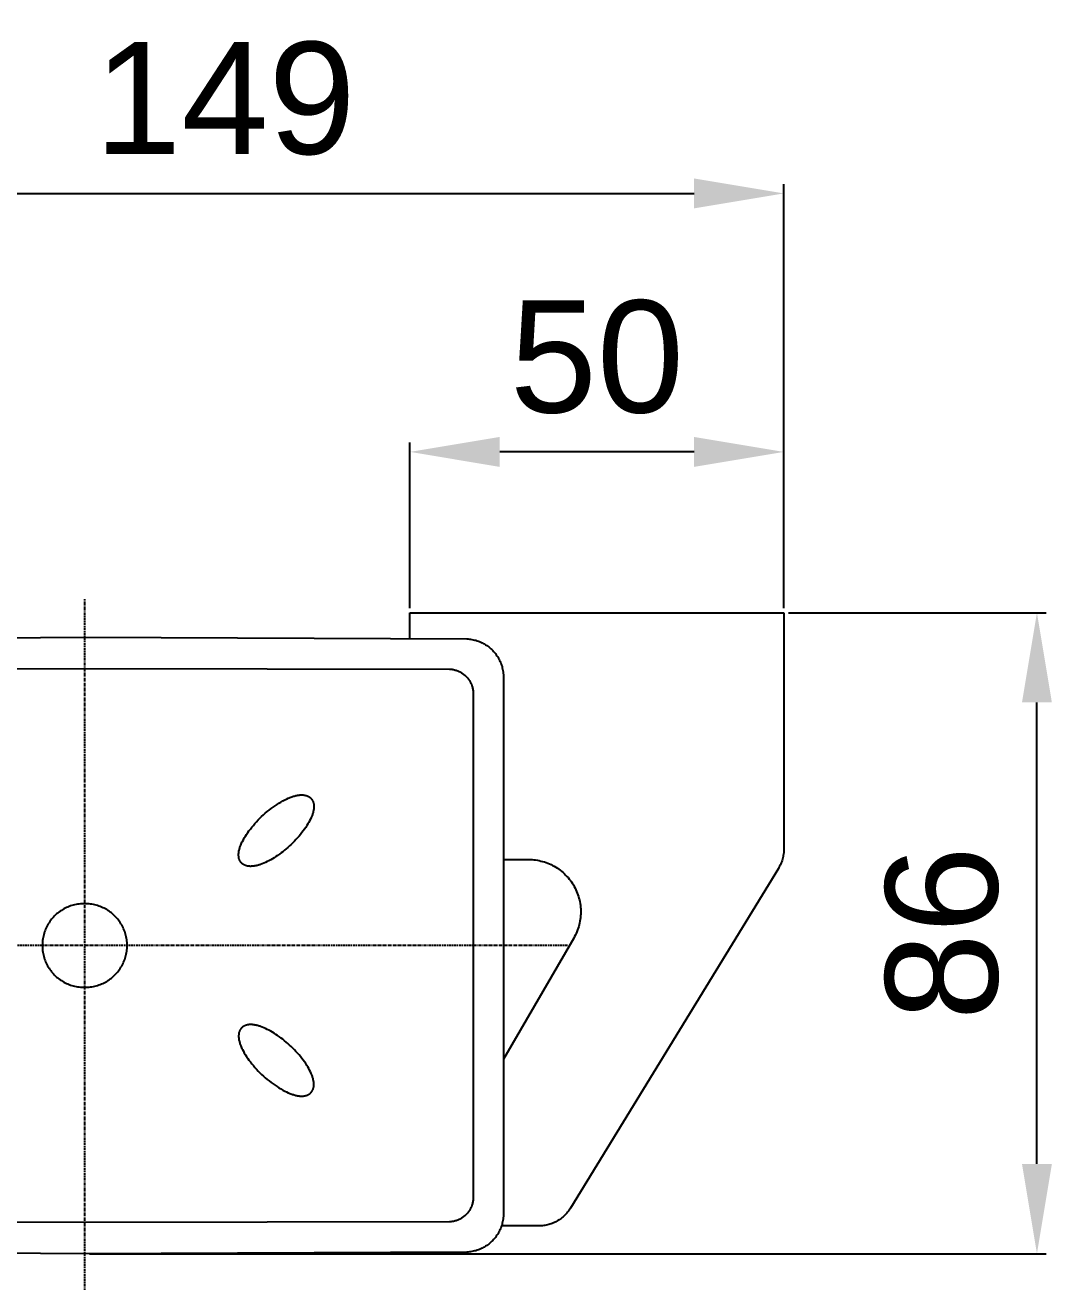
# Model space of a CAD drawing. Header units: millimetres. Extents: x 2164 to 3264, y 1200 to 2685.
# Drawn here: x 2918.4 to 3055.8, y 1603.3 to 1771.3 of the extents above; entities that cross this region are included whole.
import ezdxf

# ---------------------------------------------------------------- set-up
doc = ezdxf.new("R2010")
doc.units = ezdxf.units.MM
doc.linetypes.add('CENTER', pattern=[0.6, 0.375, -0.075, 0.075, -0.075])
for name, color, linetype in [('CEN2', 1, 'Continuous'), ('DIM2', 3, 'Continuous'), ('main', 7, 'Continuous')]:
    doc.layers.add(name, color=color, linetype=linetype)
doc.styles.get("Standard").update_dxf_attribs({"font": 'arial.ttf'})
doc.dimstyles.new('ISO-25', dxfattribs={"dimtxt": 2.5, "dimasz": 2.5, "dimexe": 1.25, "dimexo": 0.625, "dimtad": 1, "dimtxsty": 'Standard', "dimcen": 2.5, "dimadec": 0, "dimazin": 0, "dimtfac": 1, "dimtmove": 0, "dimatfit": 3, "dimfxl": 1, "dimarcsym": 0})

# ---------------------------------------------------------------- blocks, each defined once
blk = doc.blocks.new('*D49')
at = {"layer": 'Defpoints', "color": 0, "transparency": 16777216}
for p in [(2969.92, 1714.27), (2969.92, 1692.77), (3019.92, 1692.77)]:
    blk.add_point(p, dxfattribs=at)
at = {"layer": 'DIM2', "color": 0, "lineweight": -2, "transparency": 16777216}
for p, q in [((2969.92, 1693.4), (2969.92, 1715.52)), ((3007.92, 1714.27), (2981.92, 1714.27)), ((3019.92, 1693.4), (3019.92, 1715.52))]:
    blk.add_line(p, q, dxfattribs=at)
at = {"layer": 'DIM2', "color": 0, "transparency": 16777216}
for points in [[(2981.92, 1716.27), (2981.92, 1712.27), (2969.92, 1714.27)], [(3007.92, 1716.27), (3007.92, 1712.27), (3019.92, 1714.27)]]:
    blk.add_solid(points, dxfattribs=at)
at = {"layer": 'DIM2', "color": 0, "transparency": 16777216, "insert": (2994.92, 1726.93), "char_height": 15, "attachment_point": 5}
blk.add_mtext('50', dxfattribs=at)
blk = doc.blocks.new('*D50')
at = {"layer": 'Defpoints', "color": 0, "transparency": 16777216}
for p in [(3019.92, 1748.83), (3019.92, 1692.77), (2870.42, 1684.34)]:
    blk.add_point(p, dxfattribs=at)
at = {"layer": 'DIM2', "color": 0, "lineweight": -2, "transparency": 16777216}
for p, q in [((2870.42, 1684.96), (2870.42, 1750.08)), ((3019.92, 1693.4), (3019.92, 1750.08)), ((2882.42, 1748.83), (3007.92, 1748.83))]:
    blk.add_line(p, q, dxfattribs=at)
at = {"layer": 'DIM2', "color": 0, "transparency": 16777216}
for points in [[(2882.42, 1750.83), (2882.42, 1746.83), (2870.42, 1748.83)], [(3007.92, 1750.83), (3007.92, 1746.83), (3019.92, 1748.83)]]:
    blk.add_solid(points, dxfattribs=at)
at = {"layer": 'DIM2', "color": 0, "transparency": 16777216, "insert": (2945.17, 1761.49), "char_height": 15, "attachment_point": 5}
blk.add_mtext('149', dxfattribs=at)
blk = doc.blocks.new('*D51')
at = {"layer": 'Defpoints', "color": 0, "transparency": 16777216}
for p in [(3019.92, 1692.77), (3053.77, 1692.77), (2926.42, 1607.07)]:
    blk.add_point(p, dxfattribs=at)
at = {"layer": 'DIM2', "color": 0, "lineweight": -2, "transparency": 16777216}
for p, q in [((3020.55, 1692.77), (3055.02, 1692.77)), ((3053.77, 1619.07), (3053.77, 1680.77)), ((2927.05, 1607.07), (3055.02, 1607.07))]:
    blk.add_line(p, q, dxfattribs=at)
at = {"layer": 'DIM2', "color": 0, "transparency": 16777216}
for points in [[(3051.77, 1680.77), (3055.77, 1680.77), (3053.77, 1692.77)], [(3051.77, 1619.07), (3055.77, 1619.07), (3053.77, 1607.07)]]:
    blk.add_solid(points, dxfattribs=at)
at = {"layer": 'DIM2', "color": 0, "transparency": 16777216, "insert": (3041.11, 1649.92), "char_height": 15, "attachment_point": 5, "rotation": 90}
blk.add_mtext('86', dxfattribs=at)

msp = doc.modelspace()

# ---------------------------------------------------------------- linework, layer by layer
at = {"layer": 'CEN2', "linetype": 'CENTER'}
for p, q in [((2926.44, 1479.14), (2926.44, 1694.59)), ((2990.98, 1648.27), (2866.15, 1648.27))]:
    msp.add_line(p, q, dxfattribs=at)
at = {"layer": 'main'}
for p, q in [((2969.92, 1689.31), (2969.92, 1692.77)), ((2969.92, 1692.77), (3019.92, 1692.77)), ((3019.92, 1692.77), (3019.92, 1661.18)), ((2875.35, 1689.27), (2926.42, 1689.48)), ((2926.42, 1689.48), (2977.5, 1689.27)), ((2977.5, 1689.27), (2977.68, 1689.26)), ((2977.68, 1689.26), (2977.86, 1689.25)), ((2977.86, 1689.25), (2978.03, 1689.23)), ((2978.03, 1689.23), (2978.21, 1689.2)), ((2978.21, 1689.2), (2978.38, 1689.16)), ((2978.38, 1689.16), (2978.56, 1689.12)), ((2978.56, 1689.12), (2978.73, 1689.08)), ((2978.73, 1689.08), (2978.9, 1689.02)), ((2978.9, 1689.02), (2979.07, 1688.96)), ((2979.07, 1688.96), (2979.23, 1688.9)), ((2979.23, 1688.9), (2979.4, 1688.83)), ((2979.4, 1688.83), (2979.56, 1688.75)), ((2979.56, 1688.75), (2979.72, 1688.67)), ((2979.72, 1688.67), (2979.87, 1688.59)), ((2979.87, 1688.59), (2980.03, 1688.49)), ((2980.03, 1688.49), (2980.18, 1688.4)), ((2980.18, 1688.4), (2980.32, 1688.29)), ((2980.32, 1688.29), (2980.46, 1688.19)), ((2980.46, 1688.19), (2980.6, 1688.07)), ((2980.6, 1688.07), (2980.74, 1687.96)), ((2980.74, 1687.96), (2980.87, 1687.83)), ((2980.87, 1687.83), (2980.99, 1687.71)), ((2980.99, 1687.71), (2981.11, 1687.58)), ((2981.11, 1687.58), (2981.23, 1687.44)), ((2981.23, 1687.44), (2981.34, 1687.3)), ((2981.34, 1687.3), (2981.45, 1687.16)), ((2981.45, 1687.16), (2981.55, 1687.02)), ((2981.55, 1687.02), (2981.65, 1686.87)), ((2981.65, 1686.87), (2981.74, 1686.71)), ((2981.74, 1686.71), (2981.83, 1686.56)), ((2981.83, 1686.56), (2981.91, 1686.4)), ((2981.91, 1686.4), (2981.98, 1686.24)), ((2981.98, 1686.24), (2982.05, 1686.07)), ((2982.05, 1686.07), (2982.12, 1685.91)), ((2982.12, 1685.91), (2982.18, 1685.74)), ((2982.18, 1685.74), (2982.23, 1685.57)), ((2982.23, 1685.57), (2982.27, 1685.39)), ((2982.27, 1685.39), (2982.31, 1685.22)), ((2877.64, 1685.23), (2926.42, 1685.29)), ((2926.42, 1685.29), (2975.2, 1685.23)), ((2975.2, 1685.23), (2975.31, 1685.23)), ((2975.31, 1685.23), (2975.43, 1685.22)), ((2975.43, 1685.22), (2975.54, 1685.2)), ((2975.54, 1685.2), (2975.65, 1685.18)), ((2975.65, 1685.18), (2975.76, 1685.16)), ((2975.76, 1685.16), (2975.87, 1685.14)), ((2975.87, 1685.14), (2975.98, 1685.11)), ((2975.98, 1685.11), (2976.09, 1685.07)), ((2976.09, 1685.07), (2976.2, 1685.04)), ((2976.2, 1685.04), (2976.31, 1685)), ((2976.31, 1685), (2976.41, 1684.95)), ((2976.41, 1684.95), (2976.51, 1684.9)), ((2976.51, 1684.9), (2976.62, 1684.85)), ((2976.62, 1684.85), (2976.72, 1684.8)), ((2976.72, 1684.8), (2976.81, 1684.74)), ((2976.81, 1684.74), (2976.91, 1684.68)), ((2976.91, 1684.68), (2977, 1684.61)), ((2977, 1684.61), (2977.09, 1684.55)), ((2977.09, 1684.55), (2977.18, 1684.48)), ((2977.18, 1684.48), (2977.27, 1684.4)), ((2977.27, 1684.4), (2977.35, 1684.32)), ((2977.35, 1684.32), (2977.43, 1684.24)), ((2977.43, 1684.24), (2977.51, 1684.16)), ((2977.51, 1684.16), (2977.59, 1684.08)), ((2977.59, 1684.08), (2977.66, 1683.99)), ((2977.66, 1683.99), (2977.73, 1683.9)), ((2977.73, 1683.9), (2977.8, 1683.81)), ((2977.8, 1683.81), (2977.86, 1683.71)), ((2977.86, 1683.71), (2977.92, 1683.62)), ((2982.31, 1685.22), (2982.35, 1685.05)), ((2982.35, 1685.05), (2982.38, 1684.87)), ((2982.38, 1684.87), (2982.4, 1684.69)), ((2982.4, 1684.69), (2982.41, 1684.52)), ((2982.41, 1684.52), (2982.42, 1684.34)), ((2982.42, 1684.34), (2982.42, 1612.21)), ((2977.92, 1683.62), (2977.98, 1683.52)), ((2977.98, 1683.52), (2978.03, 1683.42)), ((2978.03, 1683.42), (2978.08, 1683.31)), ((2978.08, 1683.31), (2978.12, 1683.21)), ((2978.12, 1683.21), (2978.17, 1683.11)), ((2978.17, 1683.11), (2978.2, 1683)), ((2978.2, 1683), (2978.24, 1682.89)), ((2978.24, 1682.89), (2978.27, 1682.78)), ((2978.27, 1682.78), (2978.3, 1682.67)), ((2978.3, 1682.67), (2978.32, 1682.56)), ((2978.32, 1682.56), (2978.34, 1682.45)), ((2978.34, 1682.45), (2978.36, 1682.34)), ((2978.36, 1682.34), (2978.37, 1682.22)), ((2978.37, 1682.22), (2978.38, 1682.11)), ((2978.38, 1682.11), (2978.38, 1614.44)), ((2951.6, 1666.77), (2951.87, 1666.96)), ((2951.87, 1666.96), (2952.14, 1667.14)), ((2952.14, 1667.14), (2952.39, 1667.3)), ((2952.39, 1667.3), (2952.64, 1667.46)), ((2952.64, 1667.46), (2952.9, 1667.6)), ((2952.9, 1667.6), (2953.16, 1667.74)), ((2953.16, 1667.74), (2953.39, 1667.86)), ((2953.39, 1667.86), (2953.63, 1667.96)), ((2953.63, 1667.96), (2953.75, 1668.01)), ((2953.75, 1668.01), (2953.87, 1668.06)), ((2953.87, 1668.06), (2953.99, 1668.11)), ((2953.99, 1668.11), (2954.11, 1668.15)), ((2954.11, 1668.15), (2954.22, 1668.19)), ((2954.22, 1668.19), (2954.33, 1668.22)), ((2954.33, 1668.22), (2954.44, 1668.26)), ((2954.44, 1668.26), (2954.55, 1668.29)), ((2954.55, 1668.29), (2954.66, 1668.31)), ((2954.66, 1668.31), (2954.77, 1668.34)), ((2954.77, 1668.34), (2954.88, 1668.36)), ((2954.88, 1668.36), (2954.99, 1668.38)), ((2954.99, 1668.38), (2955.08, 1668.39)), ((2955.08, 1668.39), (2955.17, 1668.4)), ((2955.17, 1668.4), (2955.27, 1668.4)), ((2955.27, 1668.4), (2955.36, 1668.41)), ((2955.36, 1668.41), (2955.45, 1668.41)), ((2955.45, 1668.41), (2955.5, 1668.41)), ((2955.5, 1668.41), (2955.54, 1668.41)), ((2955.54, 1668.41), (2955.59, 1668.4)), ((2955.59, 1668.4), (2955.63, 1668.4)), ((2955.63, 1668.4), (2955.68, 1668.4)), ((2955.68, 1668.4), (2955.73, 1668.39)), ((2955.73, 1668.39), (2955.77, 1668.39)), ((2955.77, 1668.39), (2955.8, 1668.38)), ((2955.8, 1668.38), (2955.84, 1668.37)), ((2955.84, 1668.37), (2955.88, 1668.37)), ((2955.88, 1668.37), (2955.92, 1668.36)), ((2955.92, 1668.36), (2955.96, 1668.35)), ((2955.96, 1668.35), (2956, 1668.34)), ((2956, 1668.34), (2956.04, 1668.33)), ((2956.04, 1668.33), (2956.08, 1668.32)), ((2956.08, 1668.32), (2956.11, 1668.3)), ((2956.11, 1668.3), (2956.15, 1668.29)), ((2956.15, 1668.29), (2956.19, 1668.27)), ((2956.19, 1668.27), (2956.23, 1668.26)), ((2956.23, 1668.26), (2956.26, 1668.24)), ((2956.26, 1668.24), (2956.3, 1668.22)), ((2956.3, 1668.22), (2956.33, 1668.21)), ((2956.33, 1668.21), (2956.37, 1668.19)), ((2956.37, 1668.19), (2956.4, 1668.17)), ((2956.4, 1668.17), (2956.43, 1668.15)), ((2956.43, 1668.15), (2956.46, 1668.13)), ((2956.46, 1668.13), (2956.48, 1668.11)), ((2956.48, 1668.11), (2956.51, 1668.09)), ((2956.51, 1668.09), (2956.54, 1668.07)), ((2956.54, 1668.07), (2956.57, 1668.05)), ((2956.57, 1668.05), (2956.6, 1668.02)), ((2956.6, 1668.02), (2956.62, 1668)), ((2956.62, 1668), (2956.65, 1667.97)), ((2956.65, 1667.97), (2956.67, 1667.95)), ((2956.67, 1667.95), (2956.7, 1667.92)), ((2956.7, 1667.92), (2956.72, 1667.89)), ((2956.72, 1667.89), (2956.75, 1667.86)), ((2956.75, 1667.86), (2956.77, 1667.83)), ((2956.77, 1667.83), (2956.79, 1667.8)), ((2956.79, 1667.8), (2956.81, 1667.77)), ((2956.81, 1667.77), (2956.83, 1667.74)), ((2956.83, 1667.74), (2956.85, 1667.71)), ((2956.85, 1667.71), (2956.87, 1667.68)), ((2956.87, 1667.68), (2956.89, 1667.65)), ((2956.89, 1667.65), (2956.9, 1667.62)), ((2956.9, 1667.62), (2956.92, 1667.58)), ((2956.92, 1667.58), (2956.93, 1667.55)), ((2956.93, 1667.55), (2956.95, 1667.52)), ((2956.95, 1667.52), (2956.96, 1667.48)), ((2956.96, 1667.48), (2956.97, 1667.45)), ((2956.97, 1667.45), (2956.98, 1667.42)), ((2956.98, 1667.42), (2956.99, 1667.38)), ((2956.99, 1667.38), (2957, 1667.35)), ((2957, 1667.35), (2957.01, 1667.31)), ((2957.01, 1667.31), (2957.02, 1667.27)), ((2957.02, 1667.27), (2957.03, 1667.24)), ((2957.03, 1667.24), (2957.04, 1667.2)), ((2957.04, 1667.2), (2957.04, 1667.16)), ((2957.04, 1667.16), (2957.05, 1667.12)), ((2957.05, 1667.12), (2957.05, 1667.08)), ((2957.05, 1667.08), (2957.06, 1667.05)), ((2957.06, 1667.05), (2957.06, 1667.01)), ((2957.06, 1667.01), (2957.06, 1666.97)), ((2957.06, 1666.97), (2957.06, 1666.93)), ((2957.06, 1666.93), (2957.06, 1666.85)), ((2949.62, 1665.06), (2949.85, 1665.29)), ((2949.85, 1665.29), (2950.08, 1665.51)), ((2950.08, 1665.51), (2950.33, 1665.74)), ((2950.33, 1665.74), (2950.57, 1665.95)), ((2950.57, 1665.95), (2950.83, 1666.17)), ((2950.83, 1666.17), (2951.08, 1666.38)), ((2951.08, 1666.38), (2951.34, 1666.58)), ((2951.34, 1666.58), (2951.6, 1666.77)), ((2956.7, 1665.37), (2956.62, 1665.18)), ((2956.75, 1665.47), (2956.7, 1665.37)), ((2956.79, 1665.57), (2956.75, 1665.47)), ((2956.82, 1665.67), (2956.79, 1665.57)), ((2956.86, 1665.77), (2956.82, 1665.67)), ((2956.89, 1665.87), (2956.86, 1665.77)), ((2956.93, 1665.98), (2956.89, 1665.87)), ((2956.95, 1666.07), (2956.93, 1665.98)), ((2956.97, 1666.15), (2956.95, 1666.07)), ((2956.99, 1666.24), (2956.97, 1666.15)), ((2957.01, 1666.33), (2956.99, 1666.24)), ((2957.03, 1666.42), (2957.01, 1666.33)), ((2957.04, 1666.52), (2957.03, 1666.42)), ((2957.05, 1666.61), (2957.04, 1666.52)), ((2957.06, 1666.7), (2957.05, 1666.61)), ((2957.06, 1666.85), (2957.06, 1666.78)), ((2957.06, 1666.78), (2957.06, 1666.7)), ((2948.21, 1663.37), (2948.38, 1663.6)), ((2948.38, 1663.6), (2948.57, 1663.85)), ((2948.57, 1663.85), (2948.77, 1664.1)), ((2948.77, 1664.1), (2948.97, 1664.34)), ((2948.97, 1664.34), (2949.18, 1664.58)), ((2949.18, 1664.58), (2949.4, 1664.82)), ((2949.4, 1664.82), (2949.62, 1665.06)), ((2955.64, 1663.6), (2955.47, 1663.37)), ((2955.81, 1663.83), (2955.64, 1663.6)), ((2955.97, 1664.06), (2955.81, 1663.83)), ((2956.13, 1664.3), (2955.97, 1664.06)), ((2956.26, 1664.52), (2956.13, 1664.3)), ((2956.38, 1664.73), (2956.26, 1664.52)), ((2956.5, 1664.95), (2956.38, 1664.73)), ((2956.62, 1665.18), (2956.5, 1664.95)), ((2947.34, 1661.83), (2947.39, 1661.95)), ((2947.39, 1661.95), (2947.45, 1662.07)), ((2947.45, 1662.07), (2947.51, 1662.19)), ((2947.51, 1662.19), (2947.63, 1662.42)), ((2947.63, 1662.42), (2947.75, 1662.65)), ((2947.75, 1662.65), (2947.9, 1662.89)), ((2947.9, 1662.89), (2948.05, 1663.13)), ((2948.05, 1663.13), (2948.21, 1663.37)), ((2954.25, 1662.01), (2954.03, 1661.8)), ((2954.46, 1662.23), (2954.25, 1662.01)), ((2954.67, 1662.45), (2954.46, 1662.23)), ((2954.88, 1662.67), (2954.67, 1662.45)), ((2955.08, 1662.9), (2954.88, 1662.67)), ((2955.28, 1663.13), (2955.08, 1662.9)), ((2955.47, 1663.37), (2955.28, 1663.13)), ((2947, 1660.55), (2947.01, 1660.64)), ((2947, 1660.5), (2947, 1660.55)), ((2947, 1660.46), (2947, 1660.5)), ((2947, 1660.41), (2947, 1660.46)), ((2947, 1660.37), (2947, 1660.41)), ((2947, 1660.32), (2947, 1660.37)), ((2947, 1660.28), (2947, 1660.32)), ((2947.01, 1660.23), (2947, 1660.28)), ((2947.01, 1660.64), (2947.02, 1660.72)), ((2947.01, 1660.19), (2947.01, 1660.23)), ((2947.01, 1660.15), (2947.01, 1660.19)), ((2947.02, 1660.72), (2947.03, 1660.81)), ((2947.03, 1660.81), (2947.05, 1660.9)), ((2947.05, 1660.9), (2947.07, 1661.01)), ((2947.07, 1661.01), (2947.1, 1661.11)), ((2947.1, 1661.11), (2947.12, 1661.21)), ((2947.12, 1661.21), (2947.15, 1661.31)), ((2947.15, 1661.31), (2947.18, 1661.41)), ((2947.18, 1661.41), (2947.22, 1661.51)), ((2947.22, 1661.51), (2947.25, 1661.61)), ((2947.25, 1661.61), (2947.29, 1661.71)), ((2947.29, 1661.71), (2947.34, 1661.83)), ((2952.22, 1660.32), (2951.98, 1660.16)), ((2952.45, 1660.48), (2952.22, 1660.32)), ((2952.68, 1660.65), (2952.45, 1660.48)), ((2952.9, 1660.82), (2952.68, 1660.65)), ((2953.13, 1661.01), (2952.9, 1660.82)), ((2953.36, 1661.2), (2953.13, 1661.01)), ((2953.59, 1661.39), (2953.36, 1661.2)), ((2953.81, 1661.59), (2953.59, 1661.39)), ((2954.03, 1661.8), (2953.81, 1661.59)), ((3019.85, 1660.33), (3019.82, 1660.16)), ((3019.88, 1660.5), (3019.85, 1660.33)), ((3019.9, 1660.67), (3019.88, 1660.5)), ((3019.91, 1660.84), (3019.9, 1660.67)), ((3019.92, 1661.01), (3019.91, 1660.84)), ((3019.92, 1661.18), (3019.92, 1661.01)), ((2947.02, 1660.11), (2947.01, 1660.15)), ((2947.02, 1660.07), (2947.02, 1660.11)), ((2947.03, 1660.03), (2947.02, 1660.07)), ((2947.04, 1660), (2947.03, 1660.03)), ((2947.05, 1659.96), (2947.04, 1660)), ((2947.05, 1659.92), (2947.05, 1659.96)), ((2947.06, 1659.88), (2947.05, 1659.92)), ((2947.08, 1659.85), (2947.06, 1659.88)), ((2947.09, 1659.81), (2947.08, 1659.85)), ((2947.1, 1659.77), (2947.09, 1659.81)), ((2947.11, 1659.74), (2947.1, 1659.77)), ((2947.13, 1659.7), (2947.11, 1659.74)), ((2947.14, 1659.66), (2947.13, 1659.7)), ((2947.16, 1659.63), (2947.14, 1659.66)), ((2947.18, 1659.59), (2947.16, 1659.63)), ((2947.19, 1659.56), (2947.18, 1659.59)), ((2947.21, 1659.53), (2947.19, 1659.56)), ((2947.23, 1659.5), (2947.21, 1659.53)), ((2947.25, 1659.47), (2947.23, 1659.5)), ((2947.27, 1659.45), (2947.25, 1659.47)), ((2947.29, 1659.42), (2947.27, 1659.45)), ((2947.31, 1659.39), (2947.29, 1659.42)), ((2947.33, 1659.36), (2947.31, 1659.39)), ((2947.36, 1659.34), (2947.33, 1659.36)), ((2947.38, 1659.31), (2947.36, 1659.34)), ((2947.41, 1659.29), (2947.38, 1659.31)), ((2947.43, 1659.26), (2947.41, 1659.29)), ((2947.46, 1659.24), (2947.43, 1659.26)), ((2947.48, 1659.21), (2947.46, 1659.24)), ((2947.51, 1659.19), (2947.48, 1659.21)), ((2947.54, 1659.17), (2947.51, 1659.19)), ((2947.56, 1659.15), (2947.54, 1659.17)), ((2947.59, 1659.13), (2947.56, 1659.15)), ((2947.62, 1659.11), (2947.59, 1659.13)), ((2947.65, 1659.09), (2947.62, 1659.11)), ((2947.68, 1659.08), (2947.65, 1659.09)), ((2947.71, 1659.06), (2947.68, 1659.08)), ((2947.74, 1659.04), (2947.71, 1659.06)), ((2947.77, 1659.03), (2947.74, 1659.04)), ((2947.8, 1659.01), (2947.77, 1659.03)), ((2947.83, 1659), (2947.8, 1659.01)), ((2947.86, 1658.99), (2947.83, 1659)), ((2947.89, 1658.97), (2947.86, 1658.99)), ((2947.93, 1658.96), (2947.89, 1658.97)), ((2947.96, 1658.95), (2947.93, 1658.96)), ((2947.99, 1658.94), (2947.96, 1658.95)), ((2948.02, 1658.93), (2947.99, 1658.94)), ((2948.06, 1658.92), (2948.02, 1658.93)), ((2948.1, 1658.91), (2948.06, 1658.92)), ((2948.13, 1658.9), (2948.1, 1658.91)), ((2948.17, 1658.89), (2948.13, 1658.9)), ((2948.21, 1658.89), (2948.17, 1658.89)), ((2948.24, 1658.88), (2948.21, 1658.89)), ((2948.28, 1658.88), (2948.24, 1658.88)), ((2948.32, 1658.87), (2948.28, 1658.88)), ((2948.39, 1658.86), (2948.32, 1658.87)), ((2948.47, 1658.86), (2948.39, 1658.86)), ((2948.54, 1658.85), (2948.47, 1658.86)), ((2948.62, 1658.85), (2948.54, 1658.85)), ((2948.71, 1658.86), (2948.62, 1658.85)), ((2948.8, 1658.86), (2948.71, 1658.86)), ((2948.89, 1658.87), (2948.8, 1658.86)), ((2948.99, 1658.88), (2948.89, 1658.87)), ((2949.08, 1658.89), (2948.99, 1658.88)), ((2949.17, 1658.91), (2949.08, 1658.89)), ((2949.26, 1658.92), (2949.17, 1658.91)), ((2949.35, 1658.94), (2949.26, 1658.92)), ((2949.45, 1658.96), (2949.35, 1658.94)), ((2949.54, 1658.99), (2949.45, 1658.96)), ((2949.64, 1659.02), (2949.54, 1658.99)), ((2949.74, 1659.04), (2949.64, 1659.02)), ((2949.84, 1659.08), (2949.74, 1659.04)), ((2949.94, 1659.11), (2949.84, 1659.08)), ((2950.15, 1659.19), (2949.94, 1659.11)), ((2950.38, 1659.28), (2950.15, 1659.19)), ((2950.61, 1659.38), (2950.38, 1659.28)), ((2950.83, 1659.49), (2950.61, 1659.38)), ((2951.06, 1659.61), (2950.83, 1659.49)), ((2951.29, 1659.74), (2951.06, 1659.61)), ((2951.53, 1659.87), (2951.29, 1659.74)), ((2951.76, 1660.01), (2951.53, 1659.87)), ((2951.98, 1660.16), (2951.76, 1660.01)), ((2982.42, 1659.77), (2985.76, 1659.77)), ((2985.76, 1659.77), (2986, 1659.77)), ((2986, 1659.77), (2986.24, 1659.76)), ((2986.24, 1659.76), (2986.48, 1659.74)), ((2986.48, 1659.74), (2986.72, 1659.71)), ((2986.72, 1659.71), (2986.96, 1659.67)), ((2986.96, 1659.67), (2987.2, 1659.63)), ((2987.2, 1659.63), (2987.43, 1659.57)), ((2987.43, 1659.57), (2987.66, 1659.51)), ((2987.66, 1659.51), (2987.89, 1659.44)), ((2987.89, 1659.44), (2988.12, 1659.37)), ((2988.12, 1659.37), (2988.35, 1659.28)), ((2988.35, 1659.28), (2988.57, 1659.19)), ((2988.57, 1659.19), (2988.79, 1659.09)), ((2988.79, 1659.09), (2989, 1658.98)), ((2989, 1658.98), (2989.22, 1658.86)), ((2989.22, 1658.86), (2989.42, 1658.74)), ((2989.42, 1658.74), (2989.63, 1658.61)), ((2989.63, 1658.61), (2989.82, 1658.48)), ((3019.19, 1658.57), (2991.39, 1613.16)), ((3019.27, 1658.72), (3019.19, 1658.57)), ((3019.36, 1658.87), (3019.27, 1658.72)), ((3019.43, 1659.03), (3019.36, 1658.87)), ((3019.5, 1659.18), (3019.43, 1659.03)), ((3019.57, 1659.34), (3019.5, 1659.18)), ((3019.63, 1659.5), (3019.57, 1659.34)), ((3019.69, 1659.66), (3019.63, 1659.5)), ((3019.74, 1659.83), (3019.69, 1659.66)), ((3019.78, 1659.99), (3019.74, 1659.83)), ((3019.82, 1660.16), (3019.78, 1659.99)), ((2989.82, 1658.48), (2990.02, 1658.33)), ((2990.02, 1658.33), (2990.21, 1658.18)), ((2990.21, 1658.18), (2990.39, 1658.03)), ((2990.39, 1658.03), (2990.57, 1657.87)), ((2990.57, 1657.87), (2990.74, 1657.7)), ((2990.74, 1657.7), (2990.91, 1657.52)), ((2990.91, 1657.52), (2991.07, 1657.35)), ((2991.07, 1657.35), (2991.22, 1657.16)), ((2991.22, 1657.16), (2991.37, 1656.97)), ((2991.37, 1656.97), (2991.51, 1656.78)), ((2991.51, 1656.78), (2991.64, 1656.58)), ((2991.64, 1656.58), (2991.77, 1656.37)), ((2991.77, 1656.37), (2991.89, 1656.16)), ((2991.89, 1656.16), (2992, 1655.95)), ((2992, 1655.95), (2992.11, 1655.73)), ((2992.11, 1655.73), (2992.21, 1655.51)), ((2992.21, 1655.51), (2992.3, 1655.29)), ((2992.3, 1655.29), (2992.38, 1655.07)), ((2924.32, 1653.49), (2924.14, 1653.42)), ((2924.51, 1653.56), (2924.32, 1653.49)), ((2924.69, 1653.62), (2924.51, 1653.56)), ((2924.88, 1653.67), (2924.69, 1653.62)), ((2925.07, 1653.72), (2924.88, 1653.67)), ((2925.26, 1653.76), (2925.07, 1653.72)), ((2925.45, 1653.79), (2925.26, 1653.76)), ((2925.64, 1653.82), (2925.45, 1653.79)), ((2925.84, 1653.84), (2925.64, 1653.82)), ((2926.03, 1653.85), (2925.84, 1653.84)), ((2926.23, 1653.86), (2926.03, 1653.85)), ((2926.42, 1653.86), (2926.23, 1653.86)), ((2926.61, 1653.86), (2926.42, 1653.86)), ((2926.81, 1653.85), (2926.61, 1653.86)), ((2927, 1653.84), (2926.81, 1653.85)), ((2927.19, 1653.81), (2927, 1653.84)), ((2927.38, 1653.79), (2927.19, 1653.81)), ((2927.57, 1653.75), (2927.38, 1653.79)), ((2927.76, 1653.71), (2927.57, 1653.75)), ((2927.94, 1653.66), (2927.76, 1653.71)), ((2928.13, 1653.61), (2927.94, 1653.66)), ((2928.31, 1653.55), (2928.13, 1653.61)), ((2928.49, 1653.49), (2928.31, 1653.55)), ((2928.67, 1653.41), (2928.49, 1653.49)), ((2992.38, 1655.07), (2992.45, 1654.84)), ((2992.45, 1654.84), (2992.52, 1654.61)), ((2992.52, 1654.61), (2992.58, 1654.37)), ((2992.58, 1654.37), (2992.63, 1654.14)), ((2992.63, 1654.14), (2992.67, 1653.9)), ((2992.67, 1653.9), (2992.71, 1653.66)), ((2992.71, 1653.66), (2992.73, 1653.42)), ((2921.99, 1651.79), (2921.87, 1651.64)), ((2922.11, 1651.94), (2921.99, 1651.79)), ((2922.24, 1652.08), (2922.11, 1651.94)), ((2922.38, 1652.22), (2922.24, 1652.08)), ((2922.52, 1652.36), (2922.38, 1652.22)), ((2922.66, 1652.49), (2922.52, 1652.36)), ((2922.81, 1652.61), (2922.66, 1652.49)), ((2922.97, 1652.73), (2922.81, 1652.61)), ((2923.12, 1652.85), (2922.97, 1652.73)), ((2923.29, 1652.96), (2923.12, 1652.85)), ((2923.45, 1653.06), (2923.29, 1652.96)), ((2923.62, 1653.16), (2923.45, 1653.06)), ((2923.79, 1653.25), (2923.62, 1653.16)), ((2923.97, 1653.34), (2923.79, 1653.25)), ((2924.14, 1653.42), (2923.97, 1653.34)), ((2928.85, 1653.33), (2928.67, 1653.41)), ((2929.02, 1653.25), (2928.85, 1653.33)), ((2929.19, 1653.16), (2929.02, 1653.25)), ((2929.36, 1653.07), (2929.19, 1653.16)), ((2929.52, 1652.96), (2929.36, 1653.07)), ((2929.68, 1652.86), (2929.52, 1652.96)), ((2929.84, 1652.74), (2929.68, 1652.86)), ((2929.99, 1652.63), (2929.84, 1652.74)), ((2930.14, 1652.5), (2929.99, 1652.63)), ((2930.28, 1652.38), (2930.14, 1652.5)), ((2930.42, 1652.24), (2930.28, 1652.38)), ((2930.55, 1652.11), (2930.42, 1652.24)), ((2930.68, 1651.97), (2930.55, 1652.11)), ((2930.81, 1651.82), (2930.68, 1651.97)), ((2930.93, 1651.67), (2930.81, 1651.82)), ((2992.72, 1651.98), (2992.69, 1651.74)), ((2992.74, 1652.22), (2992.72, 1651.98)), ((2992.73, 1653.42), (2992.75, 1653.18)), ((2992.76, 1652.46), (2992.74, 1652.22)), ((2992.75, 1653.18), (2992.76, 1652.94)), ((2992.76, 1652.94), (2992.76, 1652.7)), ((2992.76, 1652.7), (2992.76, 1652.46)), ((2921.05, 1650.09), (2920.99, 1649.91)), ((2921.11, 1650.28), (2921.05, 1650.09)), ((2921.19, 1650.46), (2921.11, 1650.28)), ((2921.27, 1650.63), (2921.19, 1650.46)), ((2921.35, 1650.81), (2921.27, 1650.63)), ((2921.44, 1650.98), (2921.35, 1650.81)), ((2921.54, 1651.15), (2921.44, 1650.98)), ((2921.64, 1651.32), (2921.54, 1651.15)), ((2921.75, 1651.48), (2921.64, 1651.32)), ((2921.87, 1651.64), (2921.75, 1651.48)), ((2931.04, 1651.51), (2930.93, 1651.67)), ((2931.15, 1651.36), (2931.04, 1651.51)), ((2931.26, 1651.19), (2931.15, 1651.36)), ((2931.36, 1651.03), (2931.26, 1651.19)), ((2931.45, 1650.86), (2931.36, 1651.03)), ((2931.54, 1650.69), (2931.45, 1650.86)), ((2931.62, 1650.52), (2931.54, 1650.69)), ((2931.69, 1650.34), (2931.62, 1650.52)), ((2931.76, 1650.16), (2931.69, 1650.34)), ((2931.82, 1649.98), (2931.76, 1650.16)), ((2992.24, 1650.12), (2992.15, 1649.9)), ((2992.33, 1650.35), (2992.24, 1650.12)), ((2992.41, 1650.57), (2992.33, 1650.35)), ((2992.48, 1650.8), (2992.41, 1650.57)), ((2992.54, 1651.04), (2992.48, 1650.8)), ((2992.6, 1651.27), (2992.54, 1651.04)), ((2992.65, 1651.51), (2992.6, 1651.27)), ((2992.69, 1651.74), (2992.65, 1651.51)), ((2920.77, 1648.76), (2920.75, 1648.57)), ((2920.75, 1648.57), (2920.75, 1648.37)), ((2920.79, 1648.96), (2920.77, 1648.76)), ((2920.81, 1649.15), (2920.79, 1648.96)), ((2920.85, 1649.34), (2920.81, 1649.15)), ((2920.89, 1649.53), (2920.85, 1649.34)), ((2920.93, 1649.72), (2920.89, 1649.53)), ((2920.99, 1649.91), (2920.93, 1649.72)), ((2931.88, 1649.79), (2931.82, 1649.98)), ((2931.93, 1649.61), (2931.88, 1649.79)), ((2931.97, 1649.42), (2931.93, 1649.61)), ((2932.01, 1649.23), (2931.97, 1649.42)), ((2932.04, 1649.04), (2932.01, 1649.23)), ((2932.07, 1648.85), (2932.04, 1649.04)), ((2932.08, 1648.66), (2932.07, 1648.85)), ((2932.1, 1648.47), (2932.08, 1648.66)), ((2932.1, 1648.27), (2932.1, 1648.47)), ((2991.82, 1649.26), (2982.42, 1633.08)), ((2991.93, 1649.47), (2991.82, 1649.26)), ((2992.04, 1649.68), (2991.93, 1649.47)), ((2992.15, 1649.9), (2992.04, 1649.68)), ((2920.75, 1648.37), (2920.75, 1648.18)), ((2920.75, 1648.18), (2920.75, 1647.98)), ((2920.75, 1647.98), (2920.77, 1647.79)), ((2920.77, 1647.79), (2920.79, 1647.59)), ((2920.79, 1647.59), (2920.81, 1647.4)), ((2920.81, 1647.4), (2920.85, 1647.21)), ((2920.85, 1647.21), (2920.89, 1647.02)), ((2920.89, 1647.02), (2920.93, 1646.83)), ((2920.93, 1646.83), (2920.99, 1646.64)), ((2931.82, 1646.57), (2931.88, 1646.76)), ((2931.88, 1646.76), (2931.93, 1646.94)), ((2931.93, 1646.94), (2931.97, 1647.13)), ((2931.97, 1647.13), (2932.01, 1647.32)), ((2932.01, 1647.32), (2932.04, 1647.51)), ((2932.04, 1647.51), (2932.07, 1647.7)), ((2932.07, 1647.7), (2932.08, 1647.89)), ((2932.08, 1647.89), (2932.1, 1648.08)), ((2932.1, 1648.08), (2932.1, 1648.27)), ((2920.99, 1646.64), (2921.05, 1646.46)), ((2921.05, 1646.46), (2921.11, 1646.27)), ((2921.11, 1646.27), (2921.19, 1646.09)), ((2921.19, 1646.09), (2921.27, 1645.92)), ((2921.27, 1645.92), (2921.35, 1645.74)), ((2921.35, 1645.74), (2921.44, 1645.57)), ((2921.44, 1645.57), (2921.54, 1645.4)), ((2921.54, 1645.4), (2921.64, 1645.23)), ((2921.64, 1645.23), (2921.75, 1645.07)), ((2921.75, 1645.07), (2921.87, 1644.91)), ((2931.04, 1645.04), (2931.15, 1645.19)), ((2931.15, 1645.19), (2931.26, 1645.36)), ((2931.26, 1645.36), (2931.36, 1645.52)), ((2931.36, 1645.52), (2931.45, 1645.69)), ((2931.45, 1645.69), (2931.54, 1645.86)), ((2931.54, 1645.86), (2931.62, 1646.03)), ((2931.62, 1646.03), (2931.69, 1646.21)), ((2931.69, 1646.21), (2931.76, 1646.39)), ((2931.76, 1646.39), (2931.82, 1646.57)), ((2921.87, 1644.91), (2921.99, 1644.76)), ((2921.99, 1644.76), (2922.11, 1644.61)), ((2922.11, 1644.61), (2922.24, 1644.47)), ((2922.24, 1644.47), (2922.38, 1644.33)), ((2922.38, 1644.33), (2922.52, 1644.19)), ((2922.52, 1644.19), (2922.66, 1644.06)), ((2922.66, 1644.06), (2922.81, 1643.94)), ((2922.81, 1643.94), (2922.97, 1643.82)), ((2922.97, 1643.82), (2923.12, 1643.7)), ((2923.12, 1643.7), (2923.29, 1643.59)), ((2923.29, 1643.59), (2923.45, 1643.49)), ((2923.45, 1643.49), (2923.62, 1643.39)), ((2923.62, 1643.39), (2923.79, 1643.3)), ((2929.02, 1643.3), (2929.19, 1643.39)), ((2929.19, 1643.39), (2929.36, 1643.48)), ((2929.36, 1643.48), (2929.52, 1643.59)), ((2929.52, 1643.59), (2929.68, 1643.69)), ((2929.68, 1643.69), (2929.84, 1643.81)), ((2929.84, 1643.81), (2929.99, 1643.92)), ((2929.99, 1643.92), (2930.14, 1644.05)), ((2930.14, 1644.05), (2930.28, 1644.17)), ((2930.28, 1644.17), (2930.42, 1644.31)), ((2930.42, 1644.31), (2930.55, 1644.44)), ((2930.55, 1644.44), (2930.68, 1644.58)), ((2930.68, 1644.58), (2930.81, 1644.73)), ((2930.81, 1644.73), (2930.93, 1644.88)), ((2930.93, 1644.88), (2931.04, 1645.04)), ((2923.79, 1643.3), (2923.97, 1643.21)), ((2923.97, 1643.21), (2924.14, 1643.13)), ((2924.14, 1643.13), (2924.32, 1643.06)), ((2924.32, 1643.06), (2924.51, 1642.99)), ((2924.51, 1642.99), (2924.69, 1642.93)), ((2924.69, 1642.93), (2924.88, 1642.88)), ((2924.88, 1642.88), (2925.07, 1642.83)), ((2925.07, 1642.83), (2925.26, 1642.79)), ((2925.26, 1642.79), (2925.45, 1642.76)), ((2925.45, 1642.76), (2925.64, 1642.73)), ((2925.64, 1642.73), (2925.84, 1642.71)), ((2925.84, 1642.71), (2926.03, 1642.7)), ((2926.03, 1642.7), (2926.23, 1642.69)), ((2926.23, 1642.69), (2926.42, 1642.69)), ((2926.42, 1642.69), (2926.61, 1642.69)), ((2926.61, 1642.69), (2926.81, 1642.7)), ((2926.81, 1642.7), (2927, 1642.71)), ((2927, 1642.71), (2927.19, 1642.74)), ((2927.19, 1642.74), (2927.38, 1642.76)), ((2927.38, 1642.76), (2927.57, 1642.8)), ((2927.57, 1642.8), (2927.76, 1642.84)), ((2927.76, 1642.84), (2927.94, 1642.89)), ((2927.94, 1642.89), (2928.13, 1642.94)), ((2928.13, 1642.94), (2928.31, 1643)), ((2928.31, 1643), (2928.49, 1643.06)), ((2928.49, 1643.06), (2928.67, 1643.14)), ((2928.67, 1643.14), (2928.85, 1643.21)), ((2928.85, 1643.21), (2929.02, 1643.3)), ((2947.06, 1636.67), (2947.05, 1636.63)), ((2947.08, 1636.7), (2947.06, 1636.67)), ((2947.09, 1636.74), (2947.08, 1636.7)), ((2947.1, 1636.78), (2947.09, 1636.74)), ((2947.11, 1636.81), (2947.1, 1636.78)), ((2947.13, 1636.85), (2947.11, 1636.81)), ((2947.14, 1636.89), (2947.13, 1636.85)), ((2947.16, 1636.92), (2947.14, 1636.89)), ((2947.18, 1636.95), (2947.16, 1636.92)), ((2947.19, 1636.99), (2947.18, 1636.95)), ((2947.21, 1637.02), (2947.19, 1636.99)), ((2947.23, 1637.05), (2947.21, 1637.02)), ((2947.25, 1637.08), (2947.23, 1637.05)), ((2947.27, 1637.1), (2947.25, 1637.08)), ((2947.29, 1637.13), (2947.27, 1637.1)), ((2947.31, 1637.16), (2947.29, 1637.13)), ((2947.33, 1637.19), (2947.31, 1637.16)), ((2947.36, 1637.21), (2947.33, 1637.19)), ((2947.38, 1637.24), (2947.36, 1637.21)), ((2947.41, 1637.26), (2947.38, 1637.24)), ((2947.43, 1637.29), (2947.41, 1637.26)), ((2947.46, 1637.31), (2947.43, 1637.29)), ((2947.48, 1637.34), (2947.46, 1637.31)), ((2947.51, 1637.36), (2947.48, 1637.34)), ((2947.54, 1637.38), (2947.51, 1637.36)), ((2947.56, 1637.4), (2947.54, 1637.38)), ((2947.59, 1637.42), (2947.56, 1637.4)), ((2947.62, 1637.44), (2947.59, 1637.42)), ((2947.65, 1637.46), (2947.62, 1637.44)), ((2947.68, 1637.47), (2947.65, 1637.46)), ((2947.71, 1637.49), (2947.68, 1637.47)), ((2947.74, 1637.51), (2947.71, 1637.49)), ((2947.77, 1637.52), (2947.74, 1637.51)), ((2947.8, 1637.54), (2947.77, 1637.52)), ((2947.83, 1637.55), (2947.8, 1637.54)), ((2947.86, 1637.56), (2947.83, 1637.55)), ((2947.89, 1637.58), (2947.86, 1637.56)), ((2947.93, 1637.59), (2947.89, 1637.58)), ((2947.96, 1637.6), (2947.93, 1637.59)), ((2947.99, 1637.61), (2947.96, 1637.6)), ((2948.02, 1637.62), (2947.99, 1637.61)), ((2948.06, 1637.63), (2948.02, 1637.62)), ((2948.1, 1637.64), (2948.06, 1637.63)), ((2948.13, 1637.65), (2948.1, 1637.64)), ((2948.17, 1637.65), (2948.13, 1637.65)), ((2948.21, 1637.66), (2948.17, 1637.65)), ((2948.24, 1637.67), (2948.21, 1637.66)), ((2948.28, 1637.67), (2948.24, 1637.67)), ((2948.32, 1637.68), (2948.28, 1637.67)), ((2948.39, 1637.69), (2948.32, 1637.68)), ((2948.47, 1637.69), (2948.39, 1637.69)), ((2948.54, 1637.69), (2948.47, 1637.69)), ((2948.62, 1637.7), (2948.54, 1637.69)), ((2948.71, 1637.69), (2948.62, 1637.7)), ((2948.8, 1637.69), (2948.71, 1637.69)), ((2948.89, 1637.68), (2948.8, 1637.69)), ((2948.99, 1637.67), (2948.89, 1637.68)), ((2949.08, 1637.66), (2948.99, 1637.67)), ((2949.17, 1637.64), (2949.08, 1637.66)), ((2949.26, 1637.63), (2949.17, 1637.64)), ((2949.35, 1637.61), (2949.26, 1637.63)), ((2949.45, 1637.59), (2949.35, 1637.61)), ((2949.54, 1637.56), (2949.45, 1637.59)), ((2949.64, 1637.53), (2949.54, 1637.56)), ((2949.74, 1637.5), (2949.64, 1637.53)), ((2949.84, 1637.47), (2949.74, 1637.5)), ((2949.94, 1637.44), (2949.84, 1637.47)), ((2950.15, 1637.36), (2949.94, 1637.44)), ((2950.38, 1637.27), (2950.15, 1637.36)), ((2950.61, 1637.17), (2950.38, 1637.27)), ((2950.83, 1637.06), (2950.61, 1637.17)), ((2951.06, 1636.94), (2950.83, 1637.06)), ((2951.29, 1636.81), (2951.06, 1636.94)), ((2951.53, 1636.68), (2951.29, 1636.81)), ((2951.76, 1636.54), (2951.53, 1636.68)), ((2947.01, 1636.32), (2947, 1636.27)), ((2947, 1636.27), (2947, 1636.23)), ((2947, 1636.23), (2947, 1636.18)), ((2947, 1636.18), (2947, 1636.14)), ((2947, 1636.14), (2947, 1636.09)), ((2947, 1636.09), (2947, 1636.05)), ((2947, 1636.05), (2947, 1636)), ((2947, 1636), (2947.01, 1635.91)), ((2947.02, 1636.44), (2947.01, 1636.4)), ((2947.01, 1636.4), (2947.01, 1636.36)), ((2947.01, 1636.36), (2947.01, 1636.32)), ((2947.01, 1635.91), (2947.02, 1635.83)), ((2947.03, 1636.52), (2947.02, 1636.48)), ((2947.02, 1636.48), (2947.02, 1636.44)), ((2947.02, 1635.83), (2947.03, 1635.74)), ((2947.04, 1636.55), (2947.03, 1636.52)), ((2947.03, 1635.74), (2947.05, 1635.65)), ((2947.05, 1636.59), (2947.04, 1636.55)), ((2947.05, 1636.63), (2947.05, 1636.59)), ((2947.05, 1635.65), (2947.07, 1635.54)), ((2947.07, 1635.54), (2947.1, 1635.44)), ((2947.1, 1635.44), (2947.12, 1635.34)), ((2947.12, 1635.34), (2947.15, 1635.24)), ((2947.15, 1635.24), (2947.18, 1635.14)), ((2947.18, 1635.14), (2947.22, 1635.04)), ((2947.22, 1635.04), (2947.25, 1634.94)), ((2951.98, 1636.39), (2951.76, 1636.54)), ((2952.22, 1636.23), (2951.98, 1636.39)), ((2952.45, 1636.07), (2952.22, 1636.23)), ((2952.68, 1635.9), (2952.45, 1636.07)), ((2952.9, 1635.73), (2952.68, 1635.9)), ((2953.13, 1635.54), (2952.9, 1635.73)), ((2953.36, 1635.35), (2953.13, 1635.54)), ((2953.59, 1635.16), (2953.36, 1635.35)), ((2953.81, 1634.96), (2953.59, 1635.16)), ((2954.03, 1634.75), (2953.81, 1634.96)), ((2947.25, 1634.94), (2947.29, 1634.84)), ((2947.29, 1634.84), (2947.34, 1634.72)), ((2947.34, 1634.72), (2947.39, 1634.6)), ((2947.39, 1634.6), (2947.45, 1634.48)), ((2947.45, 1634.48), (2947.51, 1634.36)), ((2947.51, 1634.36), (2947.63, 1634.13)), ((2947.63, 1634.13), (2947.75, 1633.9)), ((2947.75, 1633.9), (2947.9, 1633.66)), ((2947.9, 1633.66), (2948.05, 1633.42)), ((2948.05, 1633.42), (2948.21, 1633.18)), ((2954.25, 1634.54), (2954.03, 1634.75)), ((2954.46, 1634.32), (2954.25, 1634.54)), ((2954.67, 1634.1), (2954.46, 1634.32)), ((2954.88, 1633.88), (2954.67, 1634.1)), ((2955.08, 1633.65), (2954.88, 1633.88)), ((2955.28, 1633.42), (2955.08, 1633.65)), ((2955.47, 1633.18), (2955.28, 1633.42)), ((2948.21, 1633.18), (2948.38, 1632.95)), ((2948.38, 1632.95), (2948.57, 1632.7)), ((2948.57, 1632.7), (2948.77, 1632.45)), ((2948.77, 1632.45), (2948.97, 1632.21)), ((2948.97, 1632.21), (2949.18, 1631.97)), ((2949.18, 1631.97), (2949.4, 1631.73)), ((2949.4, 1631.73), (2949.62, 1631.49)), ((2955.64, 1632.95), (2955.47, 1633.18)), ((2955.81, 1632.72), (2955.64, 1632.95)), ((2955.97, 1632.49), (2955.81, 1632.72)), ((2956.13, 1632.25), (2955.97, 1632.49)), ((2956.26, 1632.03), (2956.13, 1632.25)), ((2956.38, 1631.82), (2956.26, 1632.03)), ((2956.5, 1631.59), (2956.38, 1631.82)), ((2949.62, 1631.49), (2949.85, 1631.26)), ((2949.85, 1631.26), (2950.08, 1631.04)), ((2950.08, 1631.04), (2950.33, 1630.81)), ((2950.33, 1630.81), (2950.57, 1630.59)), ((2950.57, 1630.59), (2950.83, 1630.38)), ((2950.83, 1630.38), (2951.08, 1630.17)), ((2951.08, 1630.17), (2951.34, 1629.97)), ((2951.34, 1629.97), (2951.6, 1629.78)), ((2956.62, 1631.37), (2956.5, 1631.59)), ((2956.7, 1631.18), (2956.62, 1631.37)), ((2956.75, 1631.08), (2956.7, 1631.18)), ((2956.79, 1630.98), (2956.75, 1631.08)), ((2956.82, 1630.88), (2956.79, 1630.98)), ((2956.86, 1630.78), (2956.82, 1630.88)), ((2956.89, 1630.67), (2956.86, 1630.78)), ((2956.93, 1630.57), (2956.89, 1630.67)), ((2956.95, 1630.48), (2956.93, 1630.57)), ((2956.97, 1630.4), (2956.95, 1630.48)), ((2956.99, 1630.31), (2956.97, 1630.4)), ((2957.01, 1630.22), (2956.99, 1630.31)), ((2957.03, 1630.13), (2957.01, 1630.22)), ((2957.04, 1630.03), (2957.03, 1630.13)), ((2957.05, 1629.94), (2957.04, 1630.03)), ((2957.06, 1629.85), (2957.05, 1629.94)), ((2951.6, 1629.78), (2951.87, 1629.59)), ((2951.87, 1629.59), (2952.14, 1629.41)), ((2952.14, 1629.41), (2952.39, 1629.25)), ((2952.39, 1629.25), (2952.64, 1629.09)), ((2952.64, 1629.09), (2952.9, 1628.95)), ((2952.9, 1628.95), (2953.16, 1628.81)), ((2953.16, 1628.81), (2953.39, 1628.69)), ((2953.39, 1628.69), (2953.63, 1628.59)), ((2953.63, 1628.59), (2953.75, 1628.54)), ((2953.75, 1628.54), (2953.87, 1628.49)), ((2953.87, 1628.49), (2953.99, 1628.44)), ((2953.99, 1628.44), (2954.11, 1628.4)), ((2954.11, 1628.4), (2954.22, 1628.36)), ((2954.22, 1628.36), (2954.33, 1628.33)), ((2954.33, 1628.33), (2954.44, 1628.29)), ((2954.44, 1628.29), (2954.55, 1628.26)), ((2954.55, 1628.26), (2954.66, 1628.24)), ((2954.66, 1628.24), (2954.77, 1628.21)), ((2956.08, 1628.23), (2956.11, 1628.25)), ((2956.11, 1628.25), (2956.15, 1628.26)), ((2956.15, 1628.26), (2956.19, 1628.28)), ((2956.19, 1628.28), (2956.23, 1628.29)), ((2956.23, 1628.29), (2956.26, 1628.31)), ((2956.26, 1628.31), (2956.3, 1628.33)), ((2956.3, 1628.33), (2956.33, 1628.34)), ((2956.33, 1628.34), (2956.37, 1628.36)), ((2956.37, 1628.36), (2956.4, 1628.38)), ((2956.4, 1628.38), (2956.43, 1628.4)), ((2956.43, 1628.4), (2956.46, 1628.42)), ((2956.46, 1628.42), (2956.48, 1628.44)), ((2956.48, 1628.44), (2956.51, 1628.46)), ((2956.51, 1628.46), (2956.54, 1628.48)), ((2956.54, 1628.48), (2956.57, 1628.5)), ((2956.57, 1628.5), (2956.6, 1628.53)), ((2956.6, 1628.53), (2956.62, 1628.55)), ((2956.62, 1628.55), (2956.65, 1628.58)), ((2956.65, 1628.58), (2956.67, 1628.6)), ((2956.67, 1628.6), (2956.7, 1628.63)), ((2956.7, 1628.63), (2956.72, 1628.66)), ((2956.72, 1628.66), (2956.75, 1628.69)), ((2956.75, 1628.69), (2956.77, 1628.72)), ((2956.77, 1628.72), (2956.79, 1628.75)), ((2956.79, 1628.75), (2956.81, 1628.78)), ((2956.81, 1628.78), (2956.83, 1628.81)), ((2956.83, 1628.81), (2956.85, 1628.84)), ((2956.85, 1628.84), (2956.87, 1628.87)), ((2956.87, 1628.87), (2956.89, 1628.9)), ((2956.89, 1628.9), (2956.9, 1628.93)), ((2956.9, 1628.93), (2956.92, 1628.96)), ((2956.92, 1628.96), (2956.93, 1629)), ((2956.93, 1629), (2956.95, 1629.03)), ((2956.95, 1629.03), (2956.96, 1629.07)), ((2956.96, 1629.07), (2956.97, 1629.1)), ((2956.97, 1629.1), (2956.98, 1629.13)), ((2956.98, 1629.13), (2956.99, 1629.17)), ((2956.99, 1629.17), (2957, 1629.2)), ((2957, 1629.2), (2957.01, 1629.24)), ((2957.01, 1629.24), (2957.02, 1629.28)), ((2957.02, 1629.28), (2957.03, 1629.31)), ((2957.03, 1629.31), (2957.04, 1629.35)), ((2957.04, 1629.39), (2957.05, 1629.43)), ((2957.04, 1629.35), (2957.04, 1629.39)), ((2957.05, 1629.47), (2957.06, 1629.5)), ((2957.05, 1629.43), (2957.05, 1629.47)), ((2957.06, 1629.77), (2957.06, 1629.85)), ((2957.06, 1629.7), (2957.06, 1629.77)), ((2957.06, 1629.62), (2957.06, 1629.7)), ((2957.06, 1629.58), (2957.06, 1629.62)), ((2957.06, 1629.54), (2957.06, 1629.58)), ((2957.06, 1629.5), (2957.06, 1629.54)), ((2954.77, 1628.21), (2954.88, 1628.19)), ((2954.88, 1628.19), (2954.99, 1628.17)), ((2954.99, 1628.17), (2955.08, 1628.16)), ((2955.08, 1628.16), (2955.17, 1628.15)), ((2955.17, 1628.15), (2955.27, 1628.15)), ((2955.27, 1628.15), (2955.36, 1628.14)), ((2955.36, 1628.14), (2955.45, 1628.14)), ((2955.45, 1628.14), (2955.5, 1628.14)), ((2955.5, 1628.14), (2955.54, 1628.14)), ((2955.54, 1628.14), (2955.59, 1628.15)), ((2955.59, 1628.15), (2955.63, 1628.15)), ((2955.63, 1628.15), (2955.68, 1628.15)), ((2955.68, 1628.15), (2955.73, 1628.16)), ((2955.73, 1628.16), (2955.77, 1628.16)), ((2955.77, 1628.16), (2955.8, 1628.17)), ((2955.8, 1628.17), (2955.84, 1628.18)), ((2955.84, 1628.18), (2955.88, 1628.18)), ((2955.88, 1628.18), (2955.92, 1628.19)), ((2955.92, 1628.19), (2955.96, 1628.2)), ((2955.96, 1628.2), (2956, 1628.21)), ((2956, 1628.21), (2956.04, 1628.22)), ((2956.04, 1628.22), (2956.08, 1628.23)), ((2978.03, 1613.13), (2977.97, 1613.03)), ((2978.08, 1613.24), (2978.03, 1613.13)), ((2978.12, 1613.34), (2978.08, 1613.24)), ((2978.17, 1613.44), (2978.12, 1613.34)), ((2978.2, 1613.55), (2978.17, 1613.44)), ((2978.24, 1613.66), (2978.2, 1613.55)), ((2978.27, 1613.77), (2978.24, 1613.66)), ((2978.3, 1613.88), (2978.27, 1613.77)), ((2978.32, 1613.99), (2978.3, 1613.88)), ((2978.34, 1614.1), (2978.32, 1613.99)), ((2978.36, 1614.21), (2978.34, 1614.1)), ((2978.37, 1614.33), (2978.36, 1614.21)), ((2978.38, 1614.44), (2978.37, 1614.33)), ((2991.39, 1613.16), (2991.29, 1613.02)), ((2975.98, 1611.44), (2975.87, 1611.41)), ((2976.09, 1611.48), (2975.98, 1611.44)), ((2976.2, 1611.51), (2976.09, 1611.48)), ((2976.31, 1611.55), (2976.2, 1611.51)), ((2976.41, 1611.6), (2976.31, 1611.55)), ((2976.51, 1611.65), (2976.41, 1611.6)), ((2976.62, 1611.7), (2976.51, 1611.65)), ((2976.72, 1611.75), (2976.62, 1611.7)), ((2976.81, 1611.81), (2976.72, 1611.75)), ((2976.91, 1611.87), (2976.81, 1611.81)), ((2977, 1611.94), (2976.91, 1611.87)), ((2977.09, 1612), (2977, 1611.94)), ((2977.18, 1612.07), (2977.09, 1612)), ((2977.27, 1612.15), (2977.18, 1612.07)), ((2977.35, 1612.23), (2977.27, 1612.15)), ((2977.43, 1612.31), (2977.35, 1612.23)), ((2977.51, 1612.39), (2977.43, 1612.31)), ((2977.59, 1612.47), (2977.51, 1612.39)), ((2977.66, 1612.56), (2977.59, 1612.47)), ((2977.73, 1612.65), (2977.66, 1612.56)), ((2977.8, 1612.74), (2977.73, 1612.65)), ((2977.86, 1612.84), (2977.8, 1612.74)), ((2977.92, 1612.93), (2977.86, 1612.84)), ((2977.97, 1613.03), (2977.92, 1612.93)), ((2982.35, 1611.5), (2982.31, 1611.33)), ((2982.38, 1611.68), (2982.35, 1611.5)), ((2982.4, 1611.86), (2982.38, 1611.68)), ((2982.41, 1612.04), (2982.4, 1611.86)), ((2982.42, 1612.21), (2982.41, 1612.04)), ((2989.71, 1611.5), (2989.57, 1611.41)), ((2989.86, 1611.59), (2989.71, 1611.5)), ((2990, 1611.68), (2989.86, 1611.59)), ((2990.13, 1611.79), (2990, 1611.68)), ((2990.27, 1611.89), (2990.13, 1611.79)), ((2990.4, 1612), (2990.27, 1611.89)), ((2990.53, 1612.11), (2990.4, 1612)), ((2990.65, 1612.23), (2990.53, 1612.11)), ((2990.77, 1612.35), (2990.65, 1612.23)), ((2990.88, 1612.48), (2990.77, 1612.35)), ((2990.99, 1612.61), (2990.88, 1612.48)), ((2991.1, 1612.74), (2990.99, 1612.61)), ((2991.2, 1612.88), (2991.1, 1612.74)), ((2991.29, 1613.02), (2991.2, 1612.88)), ((2926.42, 1611.26), (2877.64, 1611.32)), ((2975.2, 1611.32), (2926.42, 1611.26)), ((2975.31, 1611.32), (2975.2, 1611.32)), ((2975.43, 1611.33), (2975.31, 1611.32)), ((2975.54, 1611.35), (2975.43, 1611.33)), ((2975.65, 1611.37), (2975.54, 1611.35)), ((2975.76, 1611.39), (2975.65, 1611.37)), ((2975.87, 1611.41), (2975.76, 1611.39)), ((2981.74, 1609.84), (2981.65, 1609.68)), ((2981.83, 1609.99), (2981.74, 1609.84)), ((2981.91, 1610.15), (2981.83, 1609.99)), ((2981.98, 1610.31), (2981.91, 1610.15)), ((2982.05, 1610.48), (2981.98, 1610.31)), ((2982.12, 1610.64), (2982.05, 1610.48)), ((2982.17, 1610.81), (2982.12, 1610.64)), ((2987.12, 1610.77), (2982.16, 1610.77)), ((2982.23, 1610.98), (2982.17, 1610.81)), ((2982.27, 1611.16), (2982.23, 1610.98)), ((2982.31, 1611.33), (2982.27, 1611.16)), ((2987.29, 1610.78), (2987.12, 1610.77)), ((2987.46, 1610.79), (2987.29, 1610.78)), ((2987.63, 1610.8), (2987.46, 1610.79)), ((2987.8, 1610.82), (2987.63, 1610.8)), ((2987.97, 1610.85), (2987.8, 1610.82)), ((2988.14, 1610.88), (2987.97, 1610.85)), ((2988.3, 1610.92), (2988.14, 1610.88)), ((2988.47, 1610.96), (2988.3, 1610.92)), ((2988.63, 1611.01), (2988.47, 1610.96)), ((2988.79, 1611.06), (2988.63, 1611.01)), ((2988.95, 1611.12), (2988.79, 1611.06)), ((2989.11, 1611.19), (2988.95, 1611.12)), ((2989.26, 1611.26), (2989.11, 1611.19)), ((2989.42, 1611.33), (2989.26, 1611.26)), ((2989.57, 1611.41), (2989.42, 1611.33)), ((2980.18, 1608.15), (2980.03, 1608.06)), ((2980.32, 1608.26), (2980.18, 1608.15)), ((2980.46, 1608.36), (2980.32, 1608.26)), ((2980.6, 1608.48), (2980.46, 1608.36)), ((2980.74, 1608.59), (2980.6, 1608.48)), ((2980.87, 1608.72), (2980.74, 1608.59)), ((2980.99, 1608.84), (2980.87, 1608.72)), ((2981.11, 1608.97), (2980.99, 1608.84)), ((2981.23, 1609.11), (2981.11, 1608.97)), ((2981.34, 1609.25), (2981.23, 1609.11)), ((2981.45, 1609.39), (2981.34, 1609.25)), ((2981.55, 1609.53), (2981.45, 1609.39)), ((2981.65, 1609.68), (2981.55, 1609.53)), ((2926.42, 1607.07), (2875.35, 1607.28)), ((2977.5, 1607.28), (2926.42, 1607.07)), ((2977.68, 1607.29), (2977.5, 1607.28)), ((2977.86, 1607.3), (2977.68, 1607.29)), ((2978.03, 1607.32), (2977.86, 1607.3)), ((2978.21, 1607.35), (2978.03, 1607.32)), ((2978.38, 1607.39), (2978.21, 1607.35)), ((2978.56, 1607.43), (2978.38, 1607.39)), ((2978.73, 1607.47), (2978.56, 1607.43)), ((2978.9, 1607.53), (2978.73, 1607.47)), ((2979.07, 1607.59), (2978.9, 1607.53)), ((2979.23, 1607.65), (2979.07, 1607.59)), ((2979.4, 1607.72), (2979.23, 1607.65)), ((2979.56, 1607.8), (2979.4, 1607.72)), ((2979.72, 1607.88), (2979.56, 1607.8)), ((2979.87, 1607.96), (2979.72, 1607.88)), ((2980.03, 1608.06), (2979.87, 1607.96))]:
    msp.add_line(p, q, dxfattribs=at)

# ---------------------------------------------------------------- dimensions: what is measured, and where the dimension line sits
at = {"layer": 'DIM2', "color": 3}
for base, p1, p2, picture, middle in [((3019.92259, 1748.83126), (2870.42262, 1684.33695), (3019.92259, 1692.77489), '*D50', (2945.1726, 1761.48985)), ((2969.92, 1714.27), (3019.92, 1692.77), (2969.92, 1692.77), '*D49', (2994.92, 1726.93))]:
    dim = msp.add_linear_dim(base=base, p1=p1, p2=p2, dimstyle='ISO-25', override={"dimtxt": 15, "dimasz": 12, "dimgap": 5, "dimdec": 0, "dimtix": 0, "dimtmove": 0}, dxfattribs=at)
    dim.commit()
    dim.dimension.update_dxf_attribs({"geometry": picture, "text_midpoint": middle})
dim = msp.add_linear_dim(base=(3053.77, 1692.77), p1=(2926.42, 1607.07), p2=(3019.92, 1692.77), angle=90, dimstyle='ISO-25', override={"dimtxt": 15, "dimasz": 12, "dimgap": 5, "dimdec": 0, "dimtix": 0, "dimtmove": 0}, dxfattribs=at)
dim.commit()
dim.dimension.update_dxf_attribs({"geometry": '*D51', "text_midpoint": (3041.11, 1649.92)})

doc.saveas('drawing.dxf')
